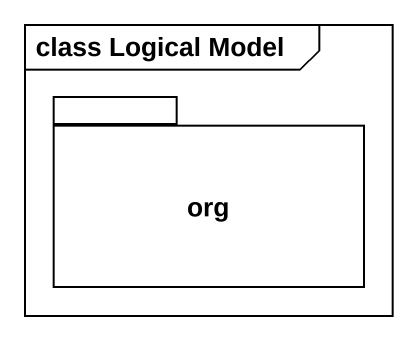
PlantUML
@startuml
mainframe class Logical Model
package org {
}
@enduml
